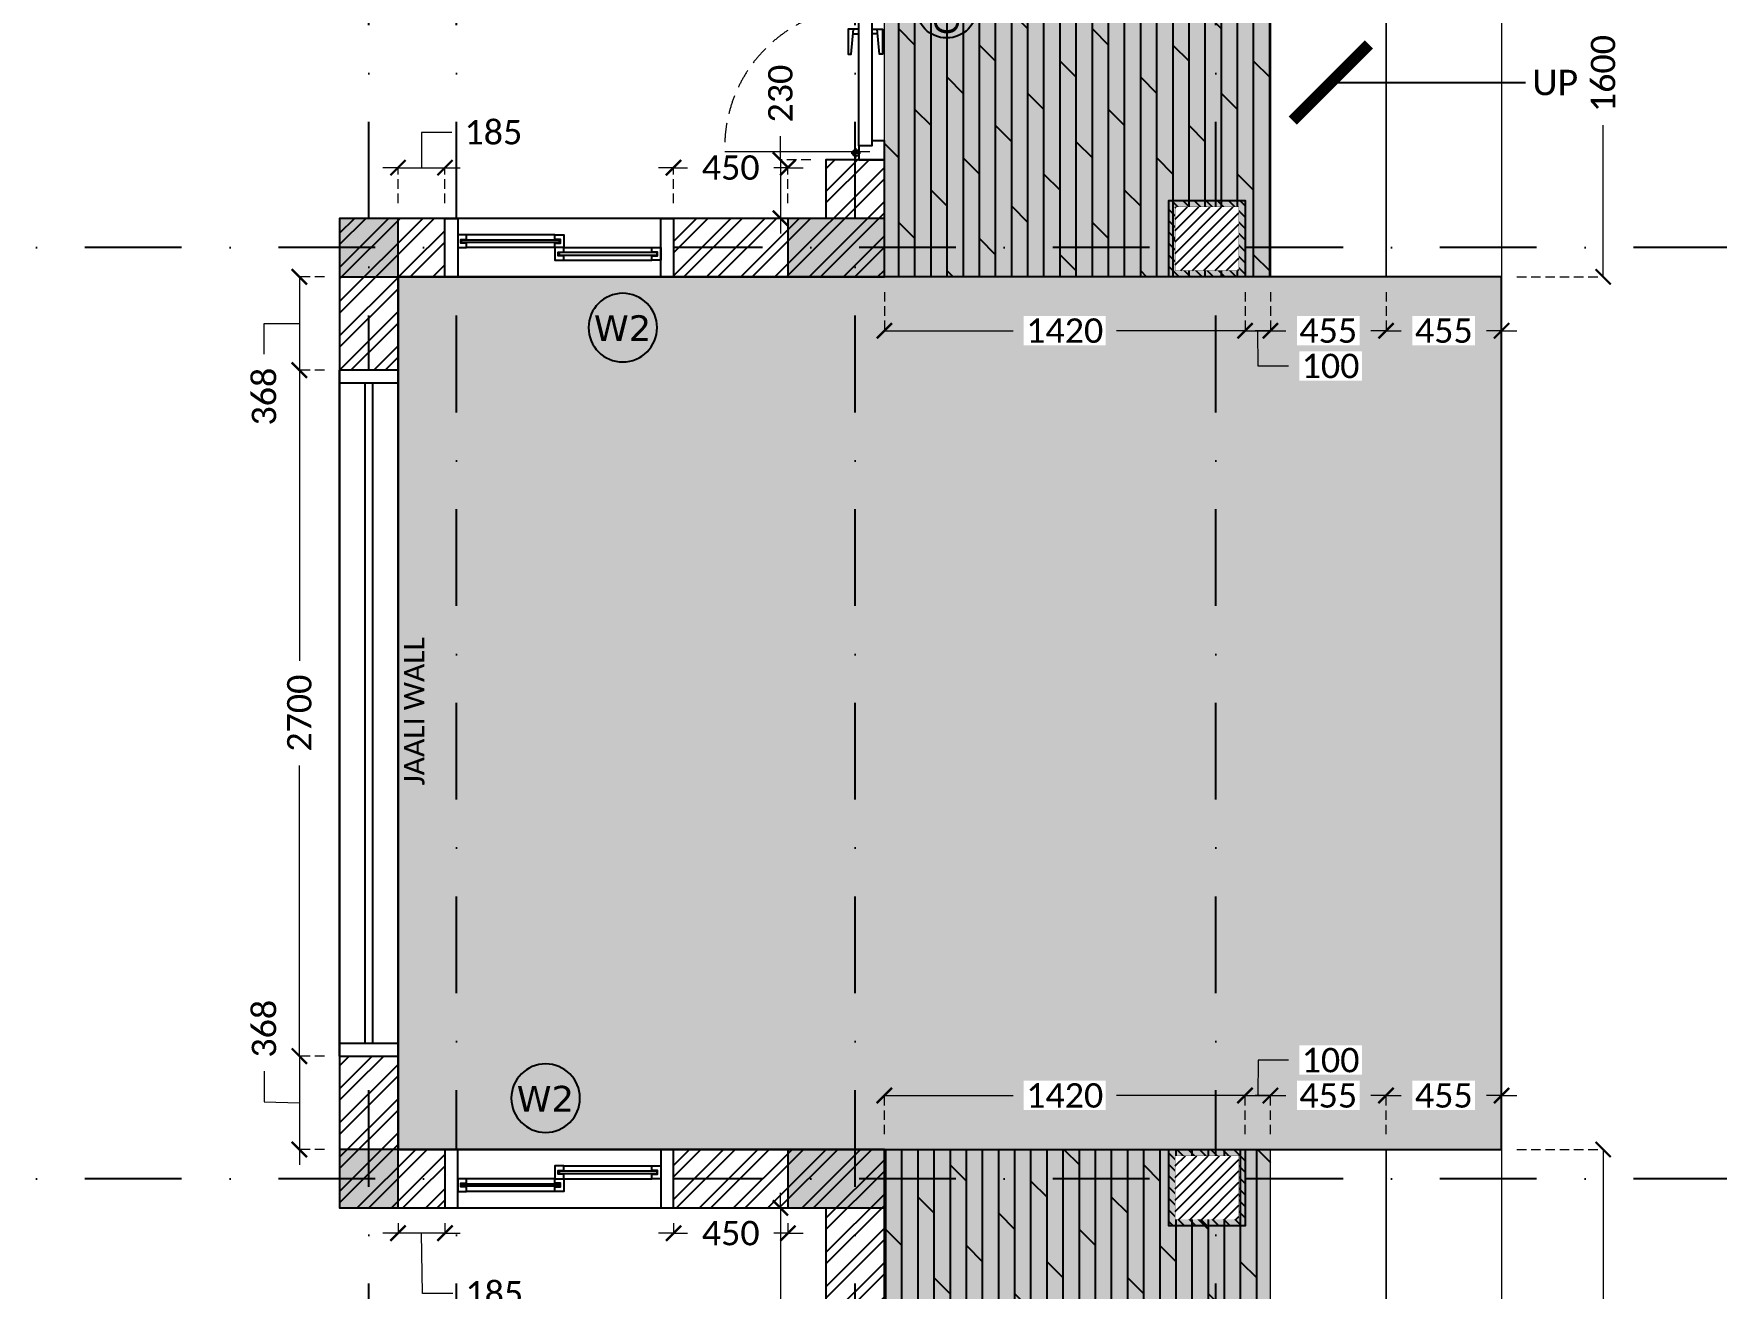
# Model space of a CAD drawing. Header units: millimetres. Extents: x -15000 to 28550, y -17045 to 28620.
# Drawn here: x 7026 to 13651, y 3963 to 8902 of the extents above; entities that cross this region are included whole.
import ezdxf
from ezdxf.enums import TextEntityAlignment as Align

# ---------------------------------------------------------------- set-up
doc = ezdxf.new("R2010")
doc.units = ezdxf.units.MM
doc.header["$LTSCALE"] = 150
for name, pattern in [('3BHK-W(SB)$0$HIDDEN', [0.375, 0.25, -0.125]), ('DASHDOTX2', [50.8, 25.4, -12.7, 0, -12.7]), ('DASHED', [0.75, 0.5, -0.25])]:
    doc.linetypes.add(name, pattern=pattern)
for name, color, linetype in [('ad-Arrow', 32, 'Continuous'), ('ad-Column', 3, 'Continuous'), ('ad-Column Hatch', 125, 'Continuous'), ('ad-Door', 11, 'Continuous'), ('ad-Elevation 10', 8, 'Continuous'), ('ad-Grid', 8, 'DASHDOTX2'), ('ad-MS Columns', 1, 'Continuous'), ('ad-RCC', 3, 'Continuous'), ('ad-RCC Hatch', 125, 'Continuous'), ('ad-Text main', 7, 'Continuous'), ('ad-Text Main_Door&window Label', 7, 'Continuous'), ('ad-Wall', 240, 'Continuous'), ('ad-Wall hatch', 8, 'Continuous')]:
    doc.layers.add(name, color=color, linetype=linetype)
doc.layers.add('ad-Dimension', color=5, linetype='Continuous', lineweight=0, true_color=0x0000ff)
doc.layers.add('ad-Glass Sectionline', color=140, linetype='Continuous', true_color=0x00bfff)
doc.layers.add('ad-Verandah', color=7, linetype='Continuous', true_color=0xa57c52)
doc.styles.add('6 U T S R N_Corridor-Basement$0$Standard', font='arial.ttf')
doc.styles.add('6 U T S R N_Typical Floor Plan$0$3BHK-E(NB)$0$grid_text', font='verdana.ttf', dxfattribs={"width": 0.9})
doc.styles.add('New Text Style', font='arial.ttf', dxfattribs={"height": 100})
doc.styles.get("Standard").update_dxf_attribs({"font": 'calibril.ttf'})
doc.dimstyles.new('A-100-DIM-INT (MM-FT)', dxfattribs={"dimscale": 50, "dimtxt": 2.4, "dimasz": 1, "dimexe": 5, "dimexo": 100, "dimgap": 1, "dimtad": 0, "dimdec": 0, "dimdsep": 46, "dimtxsty": 'Standard', "dimblk": 'ARCHTICK', "dimcen": 0.025, "dimse1": 1, "dimse2": 1, "dimclrd": 256, "dimclre": 256, "dimclrt": 256, "dimazin": 2, "dimtfac": 1, "dimtdec": 0, "dimtix": 1, "dimtmove": 2, "dimatfit": 3, "dimldrblk": 'ARCHTICK', "dimfxl": 1, "dimtolj": 1, "dimtzin": 0, "dimarcsym": 0})
doc.dimstyles.new('A-75-DIM-INT (Framing)', dxfattribs={"dimscale": 100, "dimtxt": 0.8, "dimasz": 0.5, "dimexe": 0, "dimexo": 0.5, "dimgap": 0.5, "dimtad": 0, "dimdec": 0, "dimdsep": 46, "dimtxsty": 'Standard', "dimblk": 'ARCHTICK', "dimcen": 0.025, "dimclrd": 256, "dimclre": 256, "dimclrt": 256, "dimazin": 2, "dimtfac": 1, "dimtdec": 0, "dimtmove": 1, "dimatfit": 0, "dimldrblk": 'ARCHTICK', "dimfxl": 1, "dimtfill": 1, "dimtolj": 1, "dimtzin": 0, "dimarcsym": 0})

# ---------------------------------------------------------------- blocks, each defined once
blk = doc.blocks.new('1215E_Grid')
at = {"layer": 'ad-Grid', "ltscale": 0.1}
for points in [[(9043.6, -4473.6), (9043.6, -4223.6), (8690, -4020), (8690, 14905), (9043.6, 15108.6), (9043.6, 15358.6)], [(8345, -4020), (8345, 14905)], [(10260, -4020), (10260, 14905)], [(11680, -4020), (11680, 14905)], [(13705, 8060), (-1950, 8060)], [(13705, 4395), (-1950, 4395)]]:
    blk.add_lwpolyline(points, dxfattribs=at)
blk = doc.blocks.new('_ArchTick')
at = {"color": 0, "linetype": 'ByBlock', "const_width": 0.15}
blk.add_lwpolyline([(-0.5, -0.5), (0.5, 0.5)], dxfattribs=at)
blk = doc.blocks.new('*D89')
at = {"layer": 'ad-Dimension', "linetype": '3BHK-W(SB)$0$HIDDEN', "lineweight": -2}
for p, q in [((8170, 7945), (8071.8, 7945)), ((8170, 7577.5), (8071.8, 7577.5))]:
    blk.add_line(p, q, dxfattribs=at)
at = {"layer": 'ad-Dimension', "lineweight": -2}
for p, q in [((8071.8, 7945), (8071.8, 7577.5)), ((7932.7, 7760.6), (8071.8, 7761.2)), ((7932.7, 7640.6), (7932.7, 7760.6))]:
    blk.add_line(p, q, dxfattribs=at)
at = {"layer": 'Defpoints', "color": 0}
for p in [(8230, 7945), (8071.8, 7577.5), (8230, 7577.5)]:
    blk.add_point(p, dxfattribs=at)
at = {"layer": 'ad-Dimension', "lineweight": -2, "xscale": 60, "yscale": 60, "zscale": 60}
for p, rotation in [((8071.8, 7945), 90), ((8071.8, 7577.5), 270)]:
    blk.add_blockref('_ArchTick', p, dxfattribs=dict(at, rotation=rotation))
at = {"layer": 'ad-Dimension', "insert": (7932.7, 7473.3), "char_height": 96, "attachment_point": 5, "rotation": 90, "bg_fill": 3, "box_fill_scale": 1.1, "bg_fill_color": 257, "bg_fill_transparency": 0}
blk.add_mtext('\\A1;368', dxfattribs=at)
blk = doc.blocks.new('*D90')
at = {"layer": 'ad-Dimension', "linetype": '3BHK-W(SB)$0$HIDDEN', "lineweight": -2}
for p, q in [((8170, 7577.5), (8071.8, 7577.5)), ((8170, 4877.5), (8071.8, 4877.5))]:
    blk.add_line(p, q, dxfattribs=at)
at = {"layer": 'ad-Dimension', "lineweight": -2}
for p, q in [((8071.8, 7577.5), (8071.8, 6433.2)), ((8071.8, 4877.5), (8071.8, 6021.8))]:
    blk.add_line(p, q, dxfattribs=at)
at = {"layer": 'Defpoints', "color": 0}
for p in [(8230, 7577.5), (8071.8, 4877.5), (8230, 4877.5)]:
    blk.add_point(p, dxfattribs=at)
at = {"layer": 'ad-Dimension', "lineweight": -2, "xscale": 60, "yscale": 60, "zscale": 60}
for p, rotation in [((8071.8, 7577.5), 90), ((8071.8, 4877.5), 270)]:
    blk.add_blockref('_ArchTick', p, dxfattribs=dict(at, rotation=rotation))
at = {"layer": 'ad-Dimension', "insert": (8071.8, 6227.5), "char_height": 96, "attachment_point": 5, "rotation": 90, "bg_fill": 3, "box_fill_scale": 1.1, "bg_fill_color": 257, "bg_fill_transparency": 0}
blk.add_mtext('\\A1;2700', dxfattribs=at)
blk = doc.blocks.new('*D95')
at = {"layer": 'ad-Dimension', "lineweight": -2}
for p, q in [((8071.8, 4877.5), (8071.8, 4937.5)), ((8071.8, 4877.5), (8071.8, 4510)), ((7932.7, 4818), (7932.7, 4698)), ((7932.7, 4698), (8071.8, 4693.7)), ((8071.8, 4510), (8071.8, 4450))]:
    blk.add_line(p, q, dxfattribs=at)
at = {"layer": 'ad-Dimension', "linetype": '3BHK-W(SB)$0$HIDDEN', "lineweight": -2}
for p, q in [((8170, 4877.5), (8071.8, 4877.5)), ((8170, 4510), (8071.8, 4510))]:
    blk.add_line(p, q, dxfattribs=at)
at = {"layer": 'Defpoints', "color": 0}
for p in [(8230, 4877.5), (8071.8, 4510), (8230, 4510)]:
    blk.add_point(p, dxfattribs=at)
at = {"layer": 'ad-Dimension', "lineweight": -2, "xscale": 60, "yscale": 60, "zscale": 60}
for p, rotation in [((8071.8, 4877.5), 270), ((8071.8, 4510), 90)]:
    blk.add_blockref('_ArchTick', p, dxfattribs=dict(at, rotation=rotation))
at = {"layer": 'ad-Dimension', "insert": (7932.7, 4985.2), "char_height": 96, "attachment_point": 5, "rotation": 90, "bg_fill": 3, "box_fill_scale": 1.1, "bg_fill_color": 257, "bg_fill_transparency": 0}
blk.add_mtext('\\A1;368', dxfattribs=at)
blk = doc.blocks.new('*D110')
at = {"layer": 'ad-Dimension', "lineweight": -2}
for p, q in [((9965.8, 8405), (9965.8, 8498.6)), ((9965.8, 8405), (9965.8, 8465)), ((9965.8, 8405), (9965.8, 8175)), ((9965.8, 8175), (9965.8, 8115))]:
    blk.add_line(p, q, dxfattribs=at)
at = {"layer": 'ad-Dimension', "linetype": '3BHK-W(SB)$0$HIDDEN', "lineweight": -2}
for p, q in [((10085, 8405), (9965.8, 8405)), ((10085, 8175), (9965.8, 8175))]:
    blk.add_line(p, q, dxfattribs=at)
at = {"layer": 'Defpoints', "color": 0}
for p in [(10145, 8405), (9965.8, 8175), (10145, 8175)]:
    blk.add_point(p, dxfattribs=at)
at = {"layer": 'ad-Dimension', "lineweight": -2, "xscale": 60, "yscale": 60, "zscale": 60}
for p, rotation in [((9965.8, 8405), 270), ((9965.8, 8175), 90)]:
    blk.add_blockref('_ArchTick', p, dxfattribs=dict(at, rotation=rotation))
at = {"layer": 'ad-Dimension', "insert": (9965.8, 8666), "char_height": 96, "attachment_point": 5, "rotation": 90, "bg_fill": 3, "box_fill_scale": 1.1, "bg_fill_color": 257, "bg_fill_transparency": 0}
blk.add_mtext('\\A1;230', dxfattribs=at)
blk = doc.blocks.new('*D111')
at = {"layer": 'ad-Dimension', "lineweight": -2}
for p, q in [((9965.8, 4280), (9965.8, 4340)), ((9965.8, 4280), (9965.8, 3780)), ((9965.8, 3780), (9965.8, 3720))]:
    blk.add_line(p, q, dxfattribs=at)
at = {"layer": 'ad-Dimension', "linetype": '3BHK-W(SB)$0$HIDDEN', "lineweight": -2}
for p, q in [((10085, 4280), (9965.8, 4280)), ((10085, 3780), (9965.8, 3780))]:
    blk.add_line(p, q, dxfattribs=at)
at = {"layer": 'Defpoints', "color": 0}
for p in [(10145, 4280), (9965.8, 3780), (10145, 3780)]:
    blk.add_point(p, dxfattribs=at)
at = {"layer": 'ad-Dimension', "lineweight": -2, "xscale": 60, "yscale": 60, "zscale": 60}
for p, rotation in [((9965.8, 4280), 270), ((9965.8, 3780), 90)]:
    blk.add_blockref('_ArchTick', p, dxfattribs=dict(at, rotation=rotation))
at = {"layer": 'ad-Dimension', "insert": (9960.7, 3562.7), "char_height": 96, "attachment_point": 5, "rotation": 90, "bg_fill": 3, "box_fill_scale": 1.1, "bg_fill_color": 257, "bg_fill_transparency": 0}
blk.add_mtext('\\A1;500', dxfattribs=at)
blk = doc.blocks.new('*D113')
at = {"layer": 'ad-Dimension', "lineweight": -2}
for p, q in [((9545, 4180.4), (9485, 4180.4)), ((9545, 4180.4), (9599.9, 4180.4)), ((9995, 4180.4), (9940.1, 4180.4)), ((9995, 4180.4), (10055, 4180.4))]:
    blk.add_line(p, q, dxfattribs=at)
at = {"layer": 'ad-Dimension', "linetype": '3BHK-W(SB)$0$HIDDEN', "lineweight": -2}
for p, q in [((9545, 4220), (9545, 4180.4)), ((9995, 4220), (9995, 4180.4))]:
    blk.add_line(p, q, dxfattribs=at)
at = {"layer": 'Defpoints', "color": 0}
for p in [(9545, 4280), (9995, 4280), (9995, 4180.4)]:
    blk.add_point(p, dxfattribs=at)
at = {"layer": 'ad-Dimension', "lineweight": -2, "xscale": 60, "yscale": 60, "zscale": 60}
blk.add_blockref('_ArchTick', (9545, 4180.4), dxfattribs=at)
at = {"layer": 'ad-Dimension', "lineweight": -2, "xscale": 60, "yscale": 60, "zscale": 60, "rotation": 180}
blk.add_blockref('_ArchTick', (9995, 4180.4), dxfattribs=at)
at = {"layer": 'ad-Dimension', "insert": (9770, 4180.4), "char_height": 96, "attachment_point": 5, "bg_fill": 3, "box_fill_scale": 1.1, "bg_fill_color": 257, "bg_fill_transparency": 0}
blk.add_mtext('\\A1;450', dxfattribs=at)
blk = doc.blocks.new('*D114')
at = {"layer": 'ad-Dimension', "lineweight": -2}
for p, q in [((8460, 4180.4), (8400, 4180.4)), ((8645, 4180.4), (8460, 4180.4)), ((8555.9, 3943.3), (8552.5, 4180.4)), ((8645, 4180.4), (8705, 4180.4)), ((8675.9, 3943.3), (8555.9, 3943.3))]:
    blk.add_line(p, q, dxfattribs=at)
at = {"layer": 'ad-Dimension', "linetype": '3BHK-W(SB)$0$HIDDEN', "lineweight": -2}
for p, q in [((8460, 4220), (8460, 4180.4)), ((8645, 4220), (8645, 4180.4))]:
    blk.add_line(p, q, dxfattribs=at)
at = {"layer": 'Defpoints', "color": 0}
for p in [(8460, 4280), (8645, 4280), (8460, 4180.4)]:
    blk.add_point(p, dxfattribs=at)
at = {"layer": 'ad-Dimension', "lineweight": -2, "xscale": 60, "yscale": 60, "zscale": 60}
blk.add_blockref('_ArchTick', (8460, 4180.4), dxfattribs=at)
at = {"layer": 'ad-Dimension', "lineweight": -2, "xscale": 60, "yscale": 60, "zscale": 60, "rotation": 180}
blk.add_blockref('_ArchTick', (8645, 4180.4), dxfattribs=at)
at = {"layer": 'ad-Dimension', "insert": (8839, 3943.3), "char_height": 96, "attachment_point": 5, "bg_fill": 3, "box_fill_scale": 1.1, "bg_fill_color": 257, "bg_fill_transparency": 0}
blk.add_mtext('\\A1;185', dxfattribs=at)
blk = doc.blocks.new('*D115')
at = {"layer": 'ad-Dimension', "lineweight": -2}
for p, q in [((8672.5, 8513.6), (8552.5, 8513.6)), ((8552.5, 8513.6), (8552.5, 8374.5)), ((8460, 8374.5), (8400, 8374.5)), ((8460, 8374.5), (8645, 8374.5)), ((8645, 8374.5), (8705, 8374.5))]:
    blk.add_line(p, q, dxfattribs=at)
at = {"layer": 'ad-Dimension', "linetype": '3BHK-W(SB)$0$HIDDEN', "lineweight": -2}
for p, q in [((8460, 8235), (8460, 8374.5)), ((8645, 8235), (8645, 8374.5))]:
    blk.add_line(p, q, dxfattribs=at)
at = {"layer": 'Defpoints', "color": 0}
for p in [(8645, 8374.5), (8460, 8175), (8645, 8175)]:
    blk.add_point(p, dxfattribs=at)
at = {"layer": 'ad-Dimension', "lineweight": -2, "xscale": 60, "yscale": 60, "zscale": 60}
blk.add_blockref('_ArchTick', (8460, 8374.5), dxfattribs=at)
at = {"layer": 'ad-Dimension', "lineweight": -2, "xscale": 60, "yscale": 60, "zscale": 60, "rotation": 180}
blk.add_blockref('_ArchTick', (8645, 8374.5), dxfattribs=at)
at = {"layer": 'ad-Dimension', "insert": (8835.5, 8513.6), "char_height": 96, "attachment_point": 5, "bg_fill": 3, "box_fill_scale": 1.1, "bg_fill_color": 257, "bg_fill_transparency": 0}
blk.add_mtext('\\A1;185', dxfattribs=at)
blk = doc.blocks.new('*D116')
at = {"layer": 'ad-Dimension', "lineweight": -2}
for p, q in [((9545, 8374.5), (9485, 8374.5)), ((9545, 8374.5), (9599.9, 8374.5)), ((9995, 8374.5), (9940.1, 8374.5)), ((9995, 8374.5), (10055, 8374.5))]:
    blk.add_line(p, q, dxfattribs=at)
at = {"layer": 'ad-Dimension', "linetype": '3BHK-W(SB)$0$HIDDEN', "lineweight": -2}
for p, q in [((9545, 8235), (9545, 8374.5)), ((9995, 8235), (9995, 8374.5))]:
    blk.add_line(p, q, dxfattribs=at)
at = {"layer": 'Defpoints', "color": 0}
for p in [(9995, 8374.5), (9545, 8175), (9995, 8175)]:
    blk.add_point(p, dxfattribs=at)
at = {"layer": 'ad-Dimension', "lineweight": -2, "xscale": 60, "yscale": 60, "zscale": 60}
blk.add_blockref('_ArchTick', (9545, 8374.5), dxfattribs=at)
at = {"layer": 'ad-Dimension', "lineweight": -2, "xscale": 60, "yscale": 60, "zscale": 60, "rotation": 180}
blk.add_blockref('_ArchTick', (9995, 8374.5), dxfattribs=at)
at = {"layer": 'ad-Dimension', "insert": (9770, 8374.5), "char_height": 96, "attachment_point": 5, "bg_fill": 3, "box_fill_scale": 1.1, "bg_fill_color": 257, "bg_fill_transparency": 0}
blk.add_mtext('\\A1;450', dxfattribs=at)
blk = doc.blocks.new('*D127')
at = {"layer": 'ad-Dimension', "linetype": '3BHK-W(SB)$0$HIDDEN', "lineweight": -2}
for p, q in [((10375, 4570), (10375, 4722.3)), ((11795, 4570), (11795, 4722.3))]:
    blk.add_line(p, q, dxfattribs=at)
at = {"layer": 'ad-Dimension', "lineweight": -2}
for p, q in [((10375, 4722.3), (10881.6, 4722.3)), ((11795, 4722.3), (11288.4, 4722.3))]:
    blk.add_line(p, q, dxfattribs=at)
at = {"layer": 'Defpoints', "color": 0}
for p in [(11795, 4722.3), (10375, 4510), (11795, 4510)]:
    blk.add_point(p, dxfattribs=at)
at = {"layer": 'ad-Dimension', "lineweight": -2, "xscale": 60, "yscale": 60, "zscale": 60, "rotation": 180}
blk.add_blockref('_ArchTick', (10375, 4722.3), dxfattribs=at)
at = {"layer": 'ad-Dimension', "lineweight": -2, "xscale": 60, "yscale": 60, "zscale": 60}
blk.add_blockref('_ArchTick', (11795, 4722.3), dxfattribs=at)
at = {"layer": 'ad-Dimension', "insert": (11085, 4722.3), "char_height": 96, "attachment_point": 5, "bg_fill": 3, "box_fill_scale": 1.1, "bg_fill_color": 257, "bg_fill_transparency": 0}
blk.add_mtext('\\A1;1420', dxfattribs=at)
blk = doc.blocks.new('*D128')
at = {"layer": 'ad-Dimension', "lineweight": -2}
for p, q in [((11895, 4722.3), (11835, 4722.3)), ((11895, 4722.3), (11954.5, 4722.3)), ((12350, 4722.3), (12290.5, 4722.3)), ((12350, 4722.3), (12410, 4722.3))]:
    blk.add_line(p, q, dxfattribs=at)
at = {"layer": 'ad-Dimension', "linetype": '3BHK-W(SB)$0$HIDDEN', "lineweight": -2}
for p, q in [((11895, 4570), (11895, 4722.3)), ((12350, 4570), (12350, 4722.3))]:
    blk.add_line(p, q, dxfattribs=at)
at = {"layer": 'Defpoints', "color": 0}
for p in [(12350, 4722.3), (11895, 4510), (12350, 4510)]:
    blk.add_point(p, dxfattribs=at)
at = {"layer": 'ad-Dimension', "lineweight": -2, "xscale": 60, "yscale": 60, "zscale": 60}
blk.add_blockref('_ArchTick', (11895, 4722.3), dxfattribs=at)
at = {"layer": 'ad-Dimension', "lineweight": -2, "xscale": 60, "yscale": 60, "zscale": 60, "rotation": 180}
blk.add_blockref('_ArchTick', (12350, 4722.3), dxfattribs=at)
at = {"layer": 'ad-Dimension', "insert": (12122.5, 4722.3), "char_height": 96, "attachment_point": 5, "bg_fill": 3, "box_fill_scale": 1.1, "bg_fill_color": 257, "bg_fill_transparency": 0}
blk.add_mtext('\\A1;455', dxfattribs=at)
blk = doc.blocks.new('*D129')
at = {"layer": 'ad-Dimension', "lineweight": -2}
for p, q in [((12350, 4722.3), (12290, 4722.3)), ((12350, 4722.3), (12409.5, 4722.3)), ((12805, 4722.3), (12745.5, 4722.3)), ((12805, 4722.3), (12865, 4722.3))]:
    blk.add_line(p, q, dxfattribs=at)
at = {"layer": 'ad-Dimension', "linetype": '3BHK-W(SB)$0$HIDDEN', "lineweight": -2}
for p, q in [((12350, 4570), (12350, 4722.3)), ((12805, 4570), (12805, 4722.3))]:
    blk.add_line(p, q, dxfattribs=at)
at = {"layer": 'Defpoints', "color": 0}
for p in [(12805, 4722.3), (12350, 4510), (12805, 4510)]:
    blk.add_point(p, dxfattribs=at)
at = {"layer": 'ad-Dimension', "lineweight": -2, "xscale": 60, "yscale": 60, "zscale": 60}
blk.add_blockref('_ArchTick', (12350, 4722.3), dxfattribs=at)
at = {"layer": 'ad-Dimension', "lineweight": -2, "xscale": 60, "yscale": 60, "zscale": 60, "rotation": 180}
blk.add_blockref('_ArchTick', (12805, 4722.3), dxfattribs=at)
at = {"layer": 'ad-Dimension', "insert": (12577.5, 4722.3), "char_height": 96, "attachment_point": 5, "bg_fill": 3, "box_fill_scale": 1.1, "bg_fill_color": 257, "bg_fill_transparency": 0}
blk.add_mtext('\\A1;455', dxfattribs=at)
blk = doc.blocks.new('*D130')
at = {"layer": 'ad-Dimension', "linetype": '3BHK-W(SB)$0$HIDDEN', "lineweight": -2}
for p, q in [((12865, 4510), (13204.8, 4510)), ((12865, 2910), (13204.8, 2910))]:
    blk.add_line(p, q, dxfattribs=at)
at = {"layer": 'ad-Dimension', "lineweight": -2}
for p, q in [((13204.8, 4510), (13204.8, 3913.4)), ((13204.8, 2910), (13204.8, 3506.6))]:
    blk.add_line(p, q, dxfattribs=at)
at = {"layer": 'Defpoints', "color": 0}
for p in [(12805, 4510), (12805, 2910), (13204.8, 2910)]:
    blk.add_point(p, dxfattribs=at)
at = {"layer": 'ad-Dimension', "lineweight": -2, "xscale": 60, "yscale": 60, "zscale": 60}
for p, rotation in [((13204.8, 4510), 90), ((13204.8, 2910), 270)]:
    blk.add_blockref('_ArchTick', p, dxfattribs=dict(at, rotation=rotation))
at = {"layer": 'ad-Dimension', "insert": (13204.8, 3710), "char_height": 96, "attachment_point": 5, "rotation": 90, "bg_fill": 3, "box_fill_scale": 1.1, "bg_fill_color": 257, "bg_fill_transparency": 0}
blk.add_mtext('\\A1;1600', dxfattribs=at)
blk = doc.blocks.new('*D131')
at = {"layer": 'ad-Dimension', "lineweight": -2}
for p, q in [((11846.5, 4861.4), (11845, 4722.3)), ((11966.5, 4861.4), (11846.5, 4861.4)), ((11795, 4722.3), (11735, 4722.3)), ((11795, 4722.3), (11895, 4722.3)), ((11895, 4722.3), (11955, 4722.3))]:
    blk.add_line(p, q, dxfattribs=at)
at = {"layer": 'ad-Dimension', "linetype": '3BHK-W(SB)$0$HIDDEN', "lineweight": -2}
for p, q in [((11795, 4570), (11795, 4722.3)), ((11895, 4570), (11895, 4722.3))]:
    blk.add_line(p, q, dxfattribs=at)
at = {"layer": 'Defpoints', "color": 0}
for p in [(11895, 4722.3), (11795, 4510), (11895, 4510)]:
    blk.add_point(p, dxfattribs=at)
at = {"layer": 'ad-Dimension', "lineweight": -2, "xscale": 60, "yscale": 60, "zscale": 60}
blk.add_blockref('_ArchTick', (11795, 4722.3), dxfattribs=at)
at = {"layer": 'ad-Dimension', "lineweight": -2, "xscale": 60, "yscale": 60, "zscale": 60, "rotation": 180}
blk.add_blockref('_ArchTick', (11895, 4722.3), dxfattribs=at)
at = {"layer": 'ad-Dimension', "insert": (12131.6, 4861.4), "char_height": 96, "attachment_point": 5, "bg_fill": 3, "box_fill_scale": 1.1, "bg_fill_color": 257, "bg_fill_transparency": 0}
blk.add_mtext('\\A1;100', dxfattribs=at)
blk = doc.blocks.new('*D132')
at = {"layer": 'ad-Dimension', "linetype": '3BHK-W(SB)$0$HIDDEN', "lineweight": -2}
for p, q in [((10375, 7885), (10375, 7732.7)), ((11795, 7885), (11795, 7732.7))]:
    blk.add_line(p, q, dxfattribs=at)
at = {"layer": 'ad-Dimension', "lineweight": -2}
for p, q in [((10375, 7732.7), (10881.6, 7732.7)), ((11795, 7732.7), (11288.4, 7732.7))]:
    blk.add_line(p, q, dxfattribs=at)
at = {"layer": 'Defpoints', "color": 0}
for p in [(10375, 7945), (11795, 7945), (11795, 7732.7)]:
    blk.add_point(p, dxfattribs=at)
at = {"layer": 'ad-Dimension', "lineweight": -2, "xscale": 60, "yscale": 60, "zscale": 60, "rotation": 180}
blk.add_blockref('_ArchTick', (10375, 7732.7), dxfattribs=at)
at = {"layer": 'ad-Dimension', "lineweight": -2, "xscale": 60, "yscale": 60, "zscale": 60}
blk.add_blockref('_ArchTick', (11795, 7732.7), dxfattribs=at)
at = {"layer": 'ad-Dimension', "insert": (11085, 7732.7), "char_height": 96, "attachment_point": 5, "bg_fill": 3, "box_fill_scale": 1.1, "bg_fill_color": 257, "bg_fill_transparency": 0}
blk.add_mtext('\\A1;1420', dxfattribs=at)
blk = doc.blocks.new('*D133')
at = {"layer": 'ad-Dimension', "linetype": '3BHK-W(SB)$0$HIDDEN', "lineweight": -2}
for p, q in [((11895, 7885), (11895, 7732.7)), ((12350, 7885), (12350, 7732.7))]:
    blk.add_line(p, q, dxfattribs=at)
at = {"layer": 'ad-Dimension', "lineweight": -2}
for p, q in [((11895, 7732.7), (11835, 7732.7)), ((11895, 7732.7), (11954.5, 7732.7)), ((12350, 7732.7), (12290.5, 7732.7)), ((12350, 7732.7), (12410, 7732.7))]:
    blk.add_line(p, q, dxfattribs=at)
at = {"layer": 'Defpoints', "color": 0}
for p in [(11895, 7945), (12350, 7945), (12350, 7732.7)]:
    blk.add_point(p, dxfattribs=at)
at = {"layer": 'ad-Dimension', "lineweight": -2, "xscale": 60, "yscale": 60, "zscale": 60}
blk.add_blockref('_ArchTick', (11895, 7732.7), dxfattribs=at)
at = {"layer": 'ad-Dimension', "lineweight": -2, "xscale": 60, "yscale": 60, "zscale": 60, "rotation": 180}
blk.add_blockref('_ArchTick', (12350, 7732.7), dxfattribs=at)
at = {"layer": 'ad-Dimension', "insert": (12122.5, 7732.7), "char_height": 96, "attachment_point": 5, "bg_fill": 3, "box_fill_scale": 1.1, "bg_fill_color": 257, "bg_fill_transparency": 0}
blk.add_mtext('\\A1;455', dxfattribs=at)
blk = doc.blocks.new('*D134')
at = {"layer": 'ad-Dimension', "linetype": '3BHK-W(SB)$0$HIDDEN', "lineweight": -2}
for p, q in [((12350, 7885), (12350, 7732.7)), ((12805, 7885), (12805, 7732.7))]:
    blk.add_line(p, q, dxfattribs=at)
at = {"layer": 'ad-Dimension', "lineweight": -2}
for p, q in [((12350, 7732.7), (12290, 7732.7)), ((12350, 7732.7), (12409.5, 7732.7)), ((12805, 7732.7), (12745.5, 7732.7)), ((12805, 7732.7), (12865, 7732.7))]:
    blk.add_line(p, q, dxfattribs=at)
at = {"layer": 'Defpoints', "color": 0}
for p in [(12350, 7945), (12805, 7945), (12805, 7732.7)]:
    blk.add_point(p, dxfattribs=at)
at = {"layer": 'ad-Dimension', "lineweight": -2, "xscale": 60, "yscale": 60, "zscale": 60}
blk.add_blockref('_ArchTick', (12350, 7732.7), dxfattribs=at)
at = {"layer": 'ad-Dimension', "lineweight": -2, "xscale": 60, "yscale": 60, "zscale": 60, "rotation": 180}
blk.add_blockref('_ArchTick', (12805, 7732.7), dxfattribs=at)
at = {"layer": 'ad-Dimension', "insert": (12577.5, 7732.7), "char_height": 96, "attachment_point": 5, "bg_fill": 3, "box_fill_scale": 1.1, "bg_fill_color": 257, "bg_fill_transparency": 0}
blk.add_mtext('\\A1;455', dxfattribs=at)
blk = doc.blocks.new('*D135')
at = {"layer": 'ad-Dimension', "linetype": '3BHK-W(SB)$0$HIDDEN', "lineweight": -2}
for p, q in [((11795, 7885), (11795, 7732.7)), ((11895, 7885), (11895, 7732.7))]:
    blk.add_line(p, q, dxfattribs=at)
at = {"layer": 'ad-Dimension', "lineweight": -2}
for p, q in [((11795, 7732.7), (11735, 7732.7)), ((11795, 7732.7), (11895, 7732.7)), ((11846.5, 7593.6), (11845, 7732.7)), ((11895, 7732.7), (11955, 7732.7)), ((11966.5, 7593.6), (11846.5, 7593.6))]:
    blk.add_line(p, q, dxfattribs=at)
at = {"layer": 'Defpoints', "color": 0}
for p in [(11795, 7945), (11895, 7945), (11895, 7732.7)]:
    blk.add_point(p, dxfattribs=at)
at = {"layer": 'ad-Dimension', "lineweight": -2, "xscale": 60, "yscale": 60, "zscale": 60}
blk.add_blockref('_ArchTick', (11795, 7732.7), dxfattribs=at)
at = {"layer": 'ad-Dimension', "lineweight": -2, "xscale": 60, "yscale": 60, "zscale": 60, "rotation": 180}
blk.add_blockref('_ArchTick', (11895, 7732.7), dxfattribs=at)
at = {"layer": 'ad-Dimension', "insert": (12131.6, 7593.6), "char_height": 96, "attachment_point": 5, "bg_fill": 3, "box_fill_scale": 1.1, "bg_fill_color": 257, "bg_fill_transparency": 0}
blk.add_mtext('\\A1;100', dxfattribs=at)
blk = doc.blocks.new('*D136')
at = {"layer": 'ad-Dimension', "linetype": '3BHK-W(SB)$0$HIDDEN', "lineweight": -2}
for p, q in [((12865, 9545), (13204.8, 9545)), ((12865, 7945), (13204.8, 7945))]:
    blk.add_line(p, q, dxfattribs=at)
at = {"layer": 'ad-Dimension', "lineweight": -2}
for p, q in [((13204.8, 9545), (13204.8, 8948.4)), ((13204.8, 7945), (13204.8, 8541.6))]:
    blk.add_line(p, q, dxfattribs=at)
at = {"layer": 'Defpoints', "color": 0}
for p in [(12805, 9545), (13204.8, 9545), (12805, 7945)]:
    blk.add_point(p, dxfattribs=at)
at = {"layer": 'ad-Dimension', "lineweight": -2, "xscale": 60, "yscale": 60, "zscale": 60}
for p, rotation in [((13204.8, 9545), 90), ((13204.8, 7945), 270)]:
    blk.add_blockref('_ArchTick', p, dxfattribs=dict(at, rotation=rotation))
at = {"layer": 'ad-Dimension', "insert": (13204.8, 8745), "char_height": 96, "attachment_point": 5, "rotation": 90, "bg_fill": 3, "box_fill_scale": 1.1, "bg_fill_color": 257, "bg_fill_transparency": 0}
blk.add_mtext('\\A1;1600', dxfattribs=at)
blk = doc.blocks.new('6 U T S R N_Typical Floor Plan$0$ad_Window Tag')
blk.add_circle((0, 0), 150)
at = {"style": '6 U T S R N_Typical Floor Plan$0$3BHK-E(NB)$0$grid_text', "width": 0.9}
blk.add_attdef('D1', text='', height=125, dxfattribs=at).set_placement((0, 0), align=Align.MIDDLE_CENTER)
blk = doc.blocks.new('zw$C7D6')
at = {"layer": 'ad-Text Main_Door&window Label'}
ref = blk.add_blockref('6 U T S R N_Typical Floor Plan$0$ad_Window Tag', (9345, 7745), dxfattribs=dict(at, xscale=-0.9, yscale=0.9, zscale=0.9))
ref.add_attrib('D1', 'W2', dxfattribs={"height": 101.25, "rotation": 1800, "style": '6 U T S R N_Typical Floor Plan$0$3BHK-E(NB)$0$grid_text'}).set_placement((9344, 7742.9), align=Align.MIDDLE_CENTER)
ref = blk.add_blockref('6 U T S R N_Typical Floor Plan$0$ad_Window Tag', (9041.1, 4712), dxfattribs=dict(at, xscale=-0.9, yscale=0.9, zscale=0.9))
ref.add_attrib('D1', 'W2', dxfattribs={"height": 101.25, "rotation": 1800, "style": '6 U T S R N_Typical Floor Plan$0$3BHK-E(NB)$0$grid_text'}).set_placement((9040.1, 4709.9), align=Align.MIDDLE_CENTER)
blk = doc.blocks.new('*U430')
at = {"color": 8, "lineweight": 0}
for p, q in [((31.6, -57.1), (31.6, -628.6)), ((1168.4, -57.1), (1168.4, -628.6))]:
    blk.add_line(p, q, dxfattribs=at)
for p, q in [((495.7, -26.7), (495.7, -50)), ((704.3, -26.7), (704.3, -50)), ((9.2, -112.3), (46, -112.3)), ((27.6, -130.7), (27.6, -93.9)), ((495.7, -123.3), (495.7, -100)), ((704.3, -123.3), (704.3, -100)), ((1190.8, -112.3), (1154, -112.3)), ((1172.4, -130.7), (1172.4, -93.9))]:
    blk.add_line(p, q)
for points in [[(55.3, -100), (0, -100), (0, 0), (75, 0), (75, -50), (55.3, -50)], [(1144.7, -100), (1200, -100), (1200, 0), (1125, 0), (1125, -50), (1144.7, -50)], [(55.3, -100), (600, -100), (600, -50), (55.3, -50)], [(1144.7, -100), (600, -100), (600, -50), (1144.7, -50)]]:
    blk.add_lwpolyline(points, close=True)
for points in [[(514.1, -50), (514.1, -7), (415.9, -7), (415.9, -19.3), (514.1, -28.4)], [(685.9, -50), (685.9, -7), (784.1, -7), (784.1, -19.3), (685.9, -28.4)], [(514.1, -100), (514.1, -143), (415.9, -143), (415.9, -130.7), (514.1, -121.6)], [(685.9, -100), (685.9, -143), (784.1, -143), (784.1, -130.7), (685.9, -121.6)]]:
    blk.add_lwpolyline(points)
for centre in [(27.6, -112.3), (1172.4, -112.3)]:
    blk.add_circle(centre, 12.3)
at = {"color": 8, "linetype": 'DASHED', "lineweight": 0}
for centre, start, end in [((49, -77.6), 268.18808, 1.81192), ((1151, -77.6), 178.18808, 271.81192)]:
    blk.add_arc(centre, 551.3, start, end, dxfattribs=at)
at = {"layer": 'ad-Text Main_Door&window Label'}
blk.add_line((600, 125), (600, -230), dxfattribs=at)
blk.add_circle((600, 245), 120, dxfattribs=at)
at = {"layer": 'ad-Text Main_Door&window Label', "style": 'New Text Style'}
blk.add_attdef('D1', text='', height=100, dxfattribs=at).set_placement((600, 245), align=Align.MIDDLE_CENTER)
blk = doc.blocks.new('$ZCDB_AUDIT_GENERATED_C7DC')
blk.add_wipeout([(0, 230), (900, 230), (900, 0), (0, 0)]).dxf.layer = 'ad-Elevation 10'
at = {"layer": 'ad-Elevation 10'}
for points in [[(900, 230), (0, 230)], [(900, 0), (0, 0)]]:
    blk.add_lwpolyline(points, dxfattribs=at)
for points in [[(50, 0), (50, 230), (0, 230), (0, 0)], [(850, 0), (900, 0), (900, 230), (850, 230)], [(467.5, 133), (467.5, 115), (432.5, 115), (432.5, 165), (467.5, 165), (467.5, 147), (445.5, 147), (445.5, 133)], [(815, 133), (815, 115), (850, 115), (850, 165), (815, 165), (815, 147), (837, 147), (837, 133)], [(85, 83), (85, 65), (50, 65), (50, 115), (85, 115), (85, 97), (63, 97), (63, 83)], [(432.5, 83), (432.5, 65), (467.5, 65), (467.5, 115), (432.5, 115), (432.5, 97), (454.5, 97), (454.5, 83)]]:
    blk.add_lwpolyline(points, close=True, dxfattribs=at)
at = {"layer": 'ad-Glass Sectionline'}
for points in [[(450, 145), (835, 145), (835, 135), (450, 135)], [(450, 95), (65, 95), (65, 85), (450, 85)]]:
    blk.add_lwpolyline(points, close=True, dxfattribs=at)
for points in [[(467.5, 165), (815, 165)], [(432.5, 115), (85, 115)], [(467.5, 115), (815, 115)], [(432.5, 65), (85, 65)]]:
    blk.add_lwpolyline(points, dxfattribs=at)
blk = doc.blocks.new('*U389')
blk.add_blockref('$ZCDB_AUDIT_GENERATED_C7DC', (0, 0))
blk = doc.blocks.new('zw$7F57')
at = {"layer": 'ad-Text main', "insert": (294.2, 7.4), "char_height": 80, "width": 631.603, "attachment_point": 5, "rotation": 90}
blk.add_mtext('JAALI WALL', dxfattribs=at)
blk.add_wipeout([(230, 1350), (230, -1350), (0, -1350), (0, 1350)]).dxf.layer = 'ad-Elevation 10'
at = {"layer": 'ad-Elevation 10'}
for points in [[(0, 1300), (230, 1300), (230, 1350), (0, 1350)], [(0, -1300), (0, -1350), (230, -1350), (230, -1300)]]:
    blk.add_lwpolyline(points, close=True, dxfattribs=at)
for points in [[(0, -1350), (0, 1350)], [(230, -1350), (230, 1350)], [(100, 1300), (100, -1300)], [(130, 1300), (130, -1300)]]:
    blk.add_lwpolyline(points, dxfattribs=at)
blk = doc.blocks.new('zw$6EBD')
at = {"layer": 'ad-Wall hatch', "transparency": 33554610}
h = blk.add_hatch(dxfattribs=at)
h.set_pattern_fill('ANSI32', color=256, scale=10)
h.set_pattern_definition([(45, (-1721203.37, 634249.32), (-67.351921, 67.351921), []), (45, (-1721158.47, 634249.32), (-67.351921, 67.351921), [])])
h.paths.add_polyline_path([(10375, 4510), (8460, 4510), (8460, 7945), (10375, 7945), (10375, 8405), (10145, 8405), (10145, 8175), (8230, 8175), (8230, 4280), (10145, 4280), (10145, 230), (8255, 230), (8255, 0), (10375, 0)])
at = {"layer": 'ad-Door', "ltscale": 5, "rotation": 270}
blk.add_blockref('*U430', (10375, 9605), dxfattribs=at).add_auto_attribs({'D1': 'MD'})
at = {"xscale": -1, "rotation": 180}
blk.add_blockref('*U389', (8645, 8175), dxfattribs=at)
for name, p, rotation in [('zw$7F57', (8230, 6227.5), 359.9999999999999), ('*U389', (9545, 4510), 179.9999999999999)]:
    blk.add_blockref(name, p, dxfattribs=dict(rotation=rotation))
at = {"layer": 'ad-Wall'}
blk.add_lwpolyline([(10375, 4510), (8460, 4510), (8460, 7945), (10375, 7945), (10375, 8405), (10145, 8405), (10145, 8175), (8230, 8175), (8230, 4280), (10145, 4280), (10145, 230), (8255, 230), (8255, 0), (10375, 0)], close=True, dxfattribs=at)
blk = doc.blocks.new('zw$B0BD')
blk.add_wipeout([(0, 0), (250, 0), (250, -250), (0, -250)])
at = {"layer": 'ad-MS Columns'}
h = blk.add_hatch(dxfattribs=at)
h.set_pattern_fill('ANSI31', color=256, scale=10)
h.set_pattern_definition([(45, (4e-12, -250), (-22.4506, 22.4506), [])])
h.paths.add_polyline_path([(0, 0), (250, 0), (250, -250), (0, -250)])
at = {"layer": 'ad-MS Columns', "const_width": 1}
blk.add_lwpolyline([(0, 0), (250, 0), (250, -250), (0, -250)], close=True, dxfattribs=at)
blk = doc.blocks.new('zw$89AB')
at = {"layer": 'ad-MS Columns'}
for p in [(1145, -4135), (1145, -7870)]:
    blk.add_blockref('zw$B0BD', p, dxfattribs=at)
blk = doc.blocks.new('A$C42b14ea2')
at = {"layer": 'ad-RCC Hatch', "transparency": 33554687}
h = blk.add_hatch(dxfattribs=at)
h.set_pattern_fill('ANSI31', color=256, scale=10)
h.set_pattern_definition([(45, (8643.536, 7380), (-22.45064, 22.45064), [])])
h.paths.add_polyline_path([(0, 0), (300, 0), (300, 300), (0, 300)])
at = {"layer": 'ad-RCC'}
blk.add_lwpolyline([(0, 0), (300, 0), (300, 300), (0, 300)], close=True, dxfattribs=at)
blk = doc.blocks.new('zw$6AA0')
at = {"layer": 'ad-Column Hatch', "transparency": 33554687}
h = blk.add_hatch(color=256, dxfattribs=at)
h.dxf.hatch_style = 1
h.paths.add_polyline_path([(0, -230), (380, -230), (380, 0), (0, 0)])
at = {"layer": 'ad-Column'}
blk.add_lwpolyline([(0, -230), (380, -230), (380, 0), (0, 0)], close=True, dxfattribs=at)
blk = doc.blocks.new('zw$C199')
at = {"layer": 'ad-Column Hatch', "transparency": 33554687}
h = blk.add_hatch(color=256, dxfattribs=at)
h.dxf.hatch_style = 1
h.paths.add_polyline_path([(0, 0), (230, 0), (230, 230), (0, 230)])
at = {"layer": 'ad-Column'}
blk.add_lwpolyline([(0, 0), (230, 0), (230, 230), (0, 230)], close=True, dxfattribs=at)
blk = doc.blocks.new('1215E_Columns')
at = {"xscale": -1}
blk.add_blockref('A$C42b14ea2', (11795, 7945), dxfattribs=at)
at = {"xscale": -1, "rotation": 180.0000000000004}
blk.add_blockref('A$C42b14ea2', (11495, 4510), dxfattribs=at)
at = {"layer": 'ad-Column'}
for name, p, rotation in [('zw$C199', (8230, 7945), 359.9999999999996), ('zw$6AA0', (10375, 7945), 179.9999999999996), ('zw$C199', (8230, 4280), 359.9999999999996), ('zw$6AA0', (10375, 4280), 179.9999999999996)]:
    blk.add_blockref(name, p, dxfattribs=dict(at, rotation=rotation))
blk = doc.blocks.new('zw$F84C')
at = {"layer": 'ad-Dimension'}
for base, p1, p2, override, picture, middle in [((9965.8, 8175), (10145, 8405), (10145, 8175), {"dimscale": 120, "dimblk": 'ArchTick', "dimfxl": 10, "dimtfill": 1, "dimtfillclr": 0}, '*D110', (9965.8, 8666)), ((8071.7524278, 7577.5), (8230, 7945), (8230, 7577.5), {"dimscale": 120, "dimblk": 'ArchTick', "dimfxl": 10, "dimtfill": 1, "dimtfillclr": 0}, '*D89', (7932.7185816, 7580.5575314)), ((9965.8, 3780), (10145, 4280), (10145, 3780), {"dimscale": 120, "dimfxl": 10}, '*D111', (9960.7, 3562.7))]:
    dim = blk.add_linear_dim(base=base, p1=p1, p2=p2, angle=90, dimstyle='A-75-DIM-INT (Framing)', override=override, dxfattribs=at)
    dim.commit()
    dim.dimension.update_dxf_attribs({"geometry": picture, "text_midpoint": middle, "dimtype": 128})
for base, p1, p2, picture, middle in [((8645, 8374.5), (8460, 8175), (8645, 8175), '*D115', (8732.5, 8513.6)), ((8460, 4180.4), (8645, 4280), (8460, 4280), '*D114', (8735.9, 3943.3))]:
    dim = blk.add_linear_dim(base=base, p1=p1, p2=p2, dimstyle='A-75-DIM-INT (Framing)', override={"dimscale": 120, "dimblk": 'ArchTick', "dimfxl": 10, "dimtfill": 1, "dimtfillclr": 0}, dxfattribs=at)
    dim.commit()
    dim.dimension.update_dxf_attribs({"geometry": picture, "text_midpoint": middle, "dimtype": 128})
for base, p1, p2, picture, middle in [((11795, 7732.7), (10375, 7945), (11795, 7945), '*D132', (11085, 7732.7)), ((11795, 4722.3), (10375, 4510), (11795, 4510), '*D127', (11085, 4722.3))]:
    dim = blk.add_linear_dim(base=base, p1=p1, p2=p2, dimstyle='A-75-DIM-INT (Framing)', override={"dimscale": 120, "dimblk": 'ArchTick', "dimfxl": 10, "dimtfill": 1, "dimtfillclr": 0}, dxfattribs=at)
    dim.commit()
    dim.dimension.update_dxf_attribs({"geometry": picture, "text_midpoint": middle})
for base, p1, p2, picture, middle in [((9995, 8374.5), (9545, 8175), (9995, 8175), '*D116', (9770, 8374.5)), ((12350, 7732.7), (11895, 7945), (12350, 7945), '*D133', (12122.5, 7732.7)), ((12350, 4722.3), (11895, 4510), (12350, 4510), '*D128', (12122.5, 4722.3)), ((9995, 4180.4), (9545, 4280), (9995, 4280), '*D113', (9770, 4180.4))]:
    dim = blk.add_linear_dim(base=base, p1=p1, p2=p2, dimstyle='A-75-DIM-INT (Framing)', override={"dimscale": 120, "dimblk": 'ArchTick', "dimfxl": 10, "dimtfill": 1, "dimtfillclr": 0}, dxfattribs=at)
    dim.commit()
    dim.dimension.update_dxf_attribs({"geometry": picture, "text_midpoint": middle, "dimtype": 128})
dim = blk.add_linear_dim(base=(8071.8, 4877.5), p1=(8230, 7577.5), p2=(8230, 4877.5), angle=90, dimstyle='A-75-DIM-INT (Framing)', override={"dimscale": 120, "dimblk": 'ArchTick', "dimfxl": 10, "dimtfill": 1, "dimtfillclr": 0}, dxfattribs=at)
dim.commit()
dim.dimension.update_dxf_attribs({"geometry": '*D90', "text_midpoint": (8071.8, 6227.5)})
for base, p1, p2, picture, middle in [((11895, 7732.7), (11795, 7945), (11895, 7945), '*D135', (12026.5, 7593.6)), ((12805, 7732.7), (12350, 7945), (12805, 7945), '*D134', (12577.5, 7732.7)), ((11895, 4722.3), (11795, 4510), (11895, 4510), '*D131', (12026.5, 4861.4)), ((12805, 4722.3), (12350, 4510), (12805, 4510), '*D129', (12577.5, 4722.3))]:
    dim = blk.add_linear_dim(base=base, p1=p1, p2=p2, dimstyle='A-75-DIM-INT (Framing)', override={"dimscale": 120, "dimblk": 'ArchTick', "dimfxl": 10, "dimtfill": 1, "dimtfillclr": 0}, dxfattribs=at)
    dim.commit()
    dim.dimension.update_dxf_attribs({"geometry": picture, "text_midpoint": middle, "dimtype": 128})
dim = blk.add_linear_dim(base=(8071.7524278, 4510), p1=(8230, 4877.5), p2=(8230, 4510), angle=90, dimstyle='A-75-DIM-INT (Framing)', override={"dimscale": 120, "dimblk": 'ArchTick', "dimfxl": 10, "dimtfill": 1, "dimtfillclr": 0}, dxfattribs=at)
dim.commit()
dim.dimension.update_dxf_attribs({"geometry": '*D95', "text_midpoint": (7932.7185816, 4877.9778032), "dimtype": 128})
for base, p1, p2, picture, middle in [((13204.8, 9545), (12805, 7945), (12805, 9545), '*D136', (13204.8, 8745)), ((13204.8, 2910), (12805, 4510), (12805, 2910), '*D130', (13204.8, 3710))]:
    dim = blk.add_linear_dim(base=base, p1=p1, p2=p2, angle=90, dimstyle='A-75-DIM-INT (Framing)', override={"dimscale": 120, "dimblk": 'ArchTick', "dimfxl": 10, "dimtfill": 1, "dimtfillclr": 0}, dxfattribs=at)
    dim.commit()
    dim.dimension.update_dxf_attribs({"geometry": picture, "text_midpoint": middle})
blk = doc.blocks.new('zw$FE9C')
at = {"transparency": 33554559}
h = blk.add_hatch(color=256, dxfattribs=at)
h.dxf.hatch_style = 1
h.set_gradient(color1=(153, 204, 0), color2=(63, 127, 0), tint=1, name='INVSPHERICAL')
h.paths.add_polyline_path([(8460, 4510), (12805, 4510), (12805, 7945), (8460, 7945)])
h = blk.add_hatch(dxfattribs=at)
h.set_pattern_fill('GRASS', color=74)
h.set_pattern_definition([(90, (-1087975.541, 674585.024), (-17.96051224, 17.96051224), [4.7625, -31.1585245]), (45, (-1087975.54, 674585.024), (-17.96051224, 17.96051224), [4.7625, -20.6375]), (135, (-1087975.54, 674585.024), (-17.96051224, -17.96051224), [4.7625, -20.6375])])
h.paths.add_polyline_path([(8460, 4510), (12805, 4510), (12805, 7945), (8460, 7945)])
at = {"layer": 'ad-Verandah', "transparency": 33554559}
h = blk.add_hatch(color=256, dxfattribs=at)
h.dxf.hatch_style = 1
h.paths.add_polyline_path([(10375, 12355), (11895, 12355), (11895, 7945), (10375, 7945)])
at = {"layer": 'ad-Verandah', "transparency": 33554687}
h = blk.add_hatch(dxfattribs=at)
h.set_pattern_fill('DOLMIT', color=256, scale=10, angle=270)
h.set_pattern_definition([(270, (-444291.75, 146652.39), (63.5, -1e-14), []), (315, (-444291.75, 146652.4), (126.999913, 126.999913), [89.80256, -179.60512])])
h.paths.add_polyline_path([(10375, 12355), (11895, 12355), (11895, 7945), (10375, 7945)])
at = {"layer": 'ad-Verandah', "transparency": 33554559}
h = blk.add_hatch(color=256, dxfattribs=at)
h.dxf.hatch_style = 1
h.paths.add_polyline_path([(11895, -1910), (11895, 4510), (10375, 4510), (10375, 0), (4385, 0), (4385, -1910)])
at = {"layer": 'ad-Verandah', "transparency": 33554687}
h = blk.add_hatch(dxfattribs=at)
h.set_pattern_fill('DOLMIT', color=256, scale=10, angle=270)
h.set_pattern_definition([(270, (-416593.45, 196727.19), (63.5, -1e-14), []), (315, (-416593.45, 196727.2), (126.999913, 126.999913), [89.80256, -179.60512])])
h.paths.add_polyline_path([(11895, -1910), (11895, 4510), (10375, 4510), (10375, 0), (4385, 0), (4385, -1910)])
at = {"layer": 'ad-Elevation 10'}
blk.add_lwpolyline([(8460, 4510), (12805, 4510), (12805, 7945), (8460, 7945)], close=True, dxfattribs=at)
at = {"layer": 'ad-Verandah', "color": 33, "lineweight": 9}
for points in [[(10375, 12355), (11895, 12355), (11895, 7945), (10375, 7945)], [(12350, 7945), (11895, 7945), (11895, 9545), (12350, 9545)], [(12805, 7945), (12350, 7945), (12350, 9545), (12805, 9545)], [(12350, 2910), (11895, 2910), (11895, 4510), (12350, 4510)], [(12805, 2910), (12350, 2910), (12350, 4510), (12805, 4510)]]:
    blk.add_lwpolyline(points, close=True, dxfattribs=at)
at = {"layer": 'ad-Verandah', "lineweight": 9}
blk.add_lwpolyline([(11895, -1910), (11895, 4510), (10375, 4510), (10375, 0), (4385, 0), (4385, -1910)], close=True, dxfattribs=at)
at = {"layer": 'ad-Text main', "insert": (13016, 8709.3, 0), "char_height": 100, "width": 207.6, "attachment_point": 5, "style": '6 U T S R N_Corridor-Basement$0$Standard', "bg_fill": 2}
blk.add_mtext('{\\fCalibri Light|b0|i0|c0|p34;UP}', dxfattribs=at)
at = {"layer": 'ad-Arrow'}
blk.add_leader([(12132.7, 8710), (12899.3, 8710)], dimstyle='A-100-DIM-INT (MM-FT)', override={"dimscale": 1, "dimasz": 300, "dimgap": 50, "dimtad": 0}, dxfattribs=at)
blk = doc.blocks.new('1215_East Villa')
at = {"layer": 'ad-Verandah'}
blk.add_blockref('zw$FE9C', (0, 0), dxfattribs=at)
at = {"layer": 'ad-Text main'}
blk.add_blockref('zw$C7D6', (0, 0), dxfattribs=at)
blk.add_blockref('zw$6EBD', (0, 0))
blk.add_blockref('1215E_Columns', (0, 0))
blk.add_blockref('zw$89AB', (10375, 12355))

msp = doc.modelspace()

# ---------------------------------------------------------------- block references
msp.add_blockref('1215E_Grid', (0, 0))

# ---------------------------------------------------------------- next in the draw order: block references
msp.add_blockref('1215_East Villa', (0, 0))

# ---------------------------------------------------------------- next in the draw order: block references
at = {"layer": 'ad-Dimension'}
msp.add_blockref('zw$F84C', (0, 0), dxfattribs=at)

doc.saveas('drawing.dxf')
